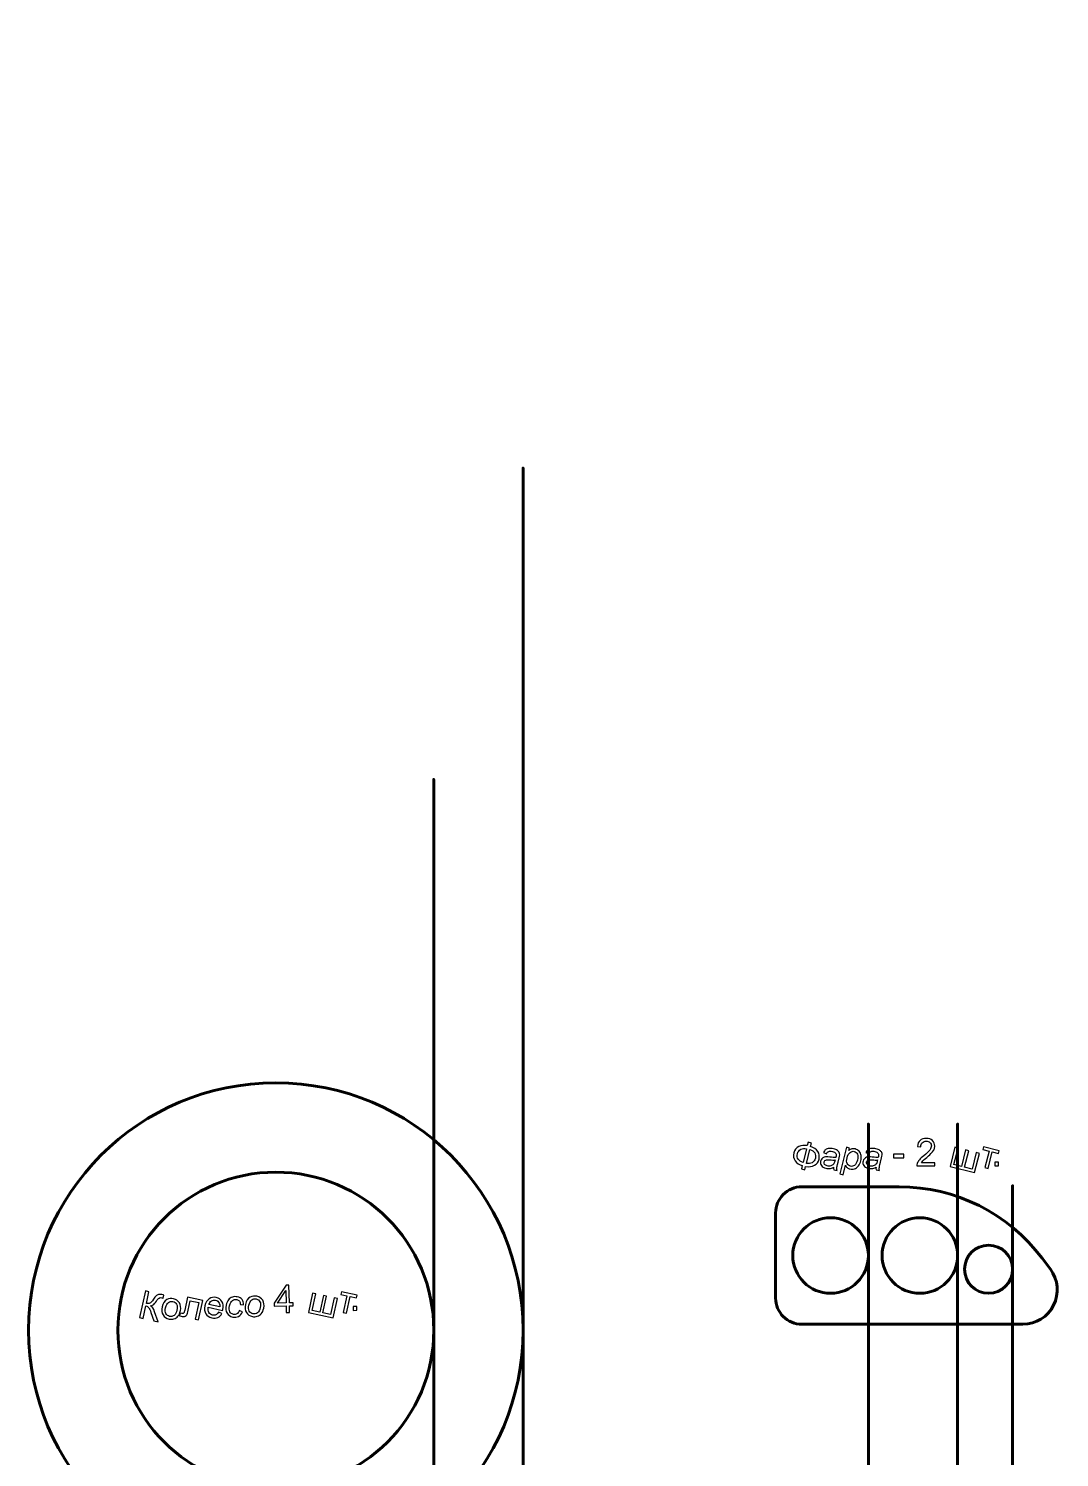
# Model space of a CAD drawing. Header units: centimetres. Extents: x 259 to 610, y 357 to 1252.
# Drawn here: x 493.1 to 568.2, y 944 to 1048 of the extents above; entities that cross this region are included whole.
import ezdxf

# ---------------------------------------------------------------- set-up
doc = ezdxf.new("R2010")
doc.units = ezdxf.units.CM
doc.header["$MEASUREMENT"] = 0
doc.layers.add('layer 1', color=7, linetype='Continuous')

msp = doc.modelspace()

# ---------------------------------------------------------------- linework, layer by layer
at = {"layer": 'layer 1', "color": 5, "lineweight": 60}
for points, knots in [([(529.12517, 953.28499), (529.12517, 963.2261), (521.06631, 971.28496), (511.12519, 971.28498), (511.12519, 971.28498), (501.18408, 971.28499), (493.12519, 963.22615), (493.12517, 953.28504), (493.12517, 953.28504), (493.12514, 943.34392), (501.18398, 935.28503), (511.1251, 935.28499), (511.1251, 935.28499), (521.06621, 935.28495), (529.12512, 943.34378), (529.12517, 953.28489), (529.12667, 1251.51819), (529.12517, 356.81839), (529.12517, 953.28499)], [0, 0, 0, 0, 0.2, 0.2, 0.2, 0.2, 0.4, 0.4, 0.4, 0.4, 0.6, 0.6, 0.6, 0.6, 1, 1, 1, 1.0001, 1.0001, 1.0001, 1.0001]), ([(522.62517, 953.28499), (522.62517, 959.63626), (517.47645, 964.78498), (511.12518, 964.78499), (511.12518, 964.78499), (504.77391, 964.785), (499.62518, 959.63629), (499.62517, 953.28502), (499.62517, 953.28502), (499.62515, 946.93375), (504.77385, 941.78501), (511.12512, 941.78499), (511.12512, 941.78499), (517.47639, 941.78496), (522.62513, 946.93366), (522.62517, 953.28493), (522.62637, 1143.82303), (522.62517, 572.20879), (522.62517, 953.28499)], [0, 0, 0, 0, 0.2, 0.2, 0.2, 0.2, 0.4, 0.4, 0.4, 0.4, 0.6, 0.6, 0.6, 0.6, 1, 1, 1, 1.00006, 1.00006, 1.00006, 1.00006]), ([(554.2571, 958.72064), (554.2571, 960.23942), (553.02589, 961.47063), (551.50711, 961.47064), (551.50711, 961.47064), (549.98833, 961.47064), (548.75711, 960.23943), (548.7571, 958.72064), (548.7571, 958.72064), (548.7571, 957.20186), (549.98831, 955.97064), (551.50709, 955.97064), (551.50709, 955.97064), (553.02587, 955.97063), (554.2571, 957.20184), (554.2571, 958.72062), (554.2571, 1004.28402), (554.2571, 867.59384), (554.2571, 958.72064)], [0, 0, 0, 0, 0.2, 0.2, 0.2, 0.2, 0.4, 0.4, 0.4, 0.4, 0.6, 0.6, 0.6, 0.6, 1, 1, 1, 1.00002, 1.00002, 1.00002, 1.00002]), ([(560.7571, 958.72064), (560.7571, 960.23942), (559.52589, 961.47063), (558.00711, 961.47064), (558.00711, 961.47064), (556.48833, 961.47064), (555.25711, 960.23943), (555.2571, 958.72064), (555.2571, 958.72064), (555.2571, 957.20186), (556.48831, 955.97064), (558.00709, 955.97064), (558.00709, 955.97064), (559.52587, 955.97063), (560.7571, 957.20184), (560.7571, 958.72062), (560.7571, 1004.28402), (560.7571, 867.59384), (560.7571, 958.72064)], [0, 0, 0, 0, 0.2, 0.2, 0.2, 0.2, 0.4, 0.4, 0.4, 0.4, 0.6, 0.6, 0.6, 0.6, 1, 1, 1, 1.00002, 1.00002, 1.00002, 1.00002]), ([(564.7571, 957.72064), (564.7571, 958.68713), (563.9736, 959.47063), (563.00711, 959.47064), (563.00711, 959.47064), (562.04061, 959.47064), (561.25711, 958.68714), (561.2571, 957.72064), (561.2571, 957.72064), (561.2571, 956.75414), (562.0406, 955.97064), (563.0071, 955.97064), (563.0071, 955.97064), (563.97359, 955.97063), (564.7571, 956.75413), (564.7571, 957.72063), (564.7571, 986.71563), (564.7571, 899.73124), (564.7571, 957.72064)], [0, 0, 0, 0, 0.2, 0.2, 0.2, 0.2, 0.4, 0.4, 0.4, 0.4, 0.6, 0.6, 0.6, 0.6, 1, 1, 1, 1.00001, 1.00001, 1.00001, 1.00001]), ([(549.4071, 963.72064), (548.90319, 963.72064), (548.41992, 963.52046), (548.0636, 963.16414), (548.0636, 963.16414), (547.70728, 962.80782), (547.5071, 962.32455), (547.5071, 961.82064)], [0, 0, 0, 0, 0.333333333, 0.333333333, 0.333333333, 0.333333333, 1, 1, 1, 1]), ([(565.5071, 953.72064), (566.45403, 953.72064), (567.31969, 954.25564), (567.74317, 955.1026), (567.74317, 955.1026), (568.16665, 955.94955), (568.07526, 956.96308), (567.50711, 957.72063)], [0, 0, 0, 0, 0.333333333, 0.333333333, 0.333333333, 0.333333333, 1, 1, 1, 1]), ([(547.5071, 955.62064), (547.5071, 955.11672), (547.70728, 954.63345), (548.0636, 954.27713), (548.0636, 954.27713), (548.41992, 953.92081), (548.90319, 953.72064), (549.4071, 953.72064)], [0, 0, 0, 0, 0.333333333, 0.333333333, 0.333333333, 0.333333333, 1, 1, 1, 1])]:
    msp.add_open_spline(points, degree=3, knots=knots, dxfattribs=at)
at = {"layer": 'layer 1'}
for points, knots in [([(549.81201, 966.71347), (549.81201, 966.71347), (549.87358, 966.96116), (549.87358, 966.96116), (549.87358, 966.96116), (549.87358, 966.96116), (550.1134, 966.90144), (550.1134, 966.90144), (550.1134, 966.90144), (550.1134, 966.90144), (550.05137, 966.65422), (550.05137, 966.65422), (550.05137, 966.65422), (550.29396, 966.57968), (550.46941, 966.45746), (550.57775, 966.28755), (550.57775, 966.28755), (550.68655, 966.11718), (550.71571, 965.93246), (550.66571, 965.73246), (550.66571, 965.73246), (550.6171, 965.53663), (550.50693, 965.38755), (550.3347, 965.28524), (550.3347, 965.28524), (550.16294, 965.18246), (549.94813, 965.15607), (549.69025, 965.20561), (549.69025, 965.20561), (549.69025, 965.20561), (549.62821, 964.95699), (549.62821, 964.95699), (549.62821, 964.95699), (549.62821, 964.95699), (549.38886, 965.01626), (549.38886, 965.01626), (549.38886, 965.01626), (549.38886, 965.01626), (549.4509, 965.26533), (549.4509, 965.26533), (549.4509, 965.26533), (549.22498, 965.3306), (549.05275, 965.44774), (548.93331, 965.61579), (548.93331, 965.61579), (548.81387, 965.78384), (548.781, 965.97505), (548.83423, 966.18894), (548.83423, 966.18894), (548.88794, 966.40376), (549.00646, 966.557), (549.18979, 966.6482), (549.18979, 966.6482), (549.37312, 966.7394), (549.58053, 966.76116), (549.81201, 966.71347)], [0, 0, 0, 0, 0.066666667, 0.066666667, 0.066666667, 0.066666667, 0.133333333, 0.133333333, 0.133333333, 0.133333333, 0.2, 0.2, 0.2, 0.2, 0.266666667, 0.266666667, 0.266666667, 0.266666667, 0.333333333, 0.333333333, 0.333333333, 0.333333333, 0.4, 0.4, 0.4, 0.4, 0.466666667, 0.466666667, 0.466666667, 0.466666667, 0.533333333, 0.533333333, 0.533333333, 0.533333333, 0.6, 0.6, 0.6, 0.6, 0.666666667, 0.666666667, 0.666666667, 0.666666667, 0.733333333, 0.733333333, 0.733333333, 0.733333333, 0.8, 0.8, 0.8, 0.8, 0.866666667, 0.866666667, 0.866666667, 0.866666667, 1, 1, 1, 1]), ([(559.09628, 965.47551), (559.09628, 965.47551), (559.09628, 965.24218), (559.09628, 965.24218), (559.09628, 965.24218), (559.09628, 965.24218), (557.77962, 965.24218), (557.77962, 965.24218), (557.77962, 965.24218), (557.77776, 965.30098), (557.78749, 965.35746), (557.80832, 965.41209), (557.80832, 965.41209), (557.84212, 965.50144), (557.89628, 965.58987), (557.97082, 965.67644), (557.97082, 965.67644), (558.04536, 965.76301), (558.15184, 965.86301), (558.29026, 965.97644), (558.29026, 965.97644), (558.50554, 966.15375), (558.65184, 966.29403), (558.72823, 966.39774), (558.72823, 966.39774), (558.80508, 966.50144), (558.84351, 966.59959), (558.84351, 966.69218), (558.84351, 966.69218), (558.84351, 966.78894), (558.80878, 966.87042), (558.73934, 966.93709), (558.73934, 966.93709), (558.66989, 967.00329), (558.57915, 967.03663), (558.46758, 967.03663), (558.46758, 967.03663), (558.34952, 967.03663), (558.25508, 967.00144), (558.18425, 966.93107), (558.18425, 966.93107), (558.11341, 966.86116), (558.07776, 966.76394), (558.07684, 966.6394), (558.07684, 966.6394), (558.07684, 966.6394), (557.82684, 966.6644), (557.82684, 966.6644), (557.82684, 966.6644), (557.84397, 966.85144), (557.90878, 966.99403), (558.02082, 967.09218), (558.02082, 967.09218), (558.13332, 967.19033), (558.28378, 967.2394), (558.47313, 967.2394), (558.47313, 967.2394), (558.66388, 967.2394), (558.81526, 967.18663), (558.92638, 967.08061), (558.92638, 967.08061), (559.03795, 966.97459), (559.09351, 966.84311), (559.09351, 966.68663), (559.09351, 966.68663), (559.09351, 966.607), (559.0773, 966.52876), (559.04443, 966.4519), (559.04443, 966.4519), (559.01202, 966.37459), (558.95786, 966.29357), (558.88239, 966.20838), (558.88239, 966.20838), (558.80647, 966.12366), (558.68101, 966.00653), (558.50601, 965.85838), (558.50601, 965.85838), (558.35925, 965.73524), (558.2648, 965.6519), (558.22313, 965.60792), (558.22313, 965.60792), (558.18147, 965.56394), (558.14721, 965.51996), (558.11989, 965.47551), (558.11989, 965.47551), (558.11989, 965.47551), (559.09628, 965.47551), (559.09628, 965.47551)], [0, 0, 0, 0, 0.043478261, 0.043478261, 0.043478261, 0.043478261, 0.086956522, 0.086956522, 0.086956522, 0.086956522, 0.130434783, 0.130434783, 0.130434783, 0.130434783, 0.173913043, 0.173913043, 0.173913043, 0.173913043, 0.217391304, 0.217391304, 0.217391304, 0.217391304, 0.260869565, 0.260869565, 0.260869565, 0.260869565, 0.304347826, 0.304347826, 0.304347826, 0.304347826, 0.347826087, 0.347826087, 0.347826087, 0.347826087, 0.391304348, 0.391304348, 0.391304348, 0.391304348, 0.434782609, 0.434782609, 0.434782609, 0.434782609, 0.47826087, 0.47826087, 0.47826087, 0.47826087, 0.52173913, 0.52173913, 0.52173913, 0.52173913, 0.565217391, 0.565217391, 0.565217391, 0.565217391, 0.608695652, 0.608695652, 0.608695652, 0.608695652, 0.652173913, 0.652173913, 0.652173913, 0.652173913, 0.695652174, 0.695652174, 0.695652174, 0.695652174, 0.739130435, 0.739130435, 0.739130435, 0.739130435, 0.782608696, 0.782608696, 0.782608696, 0.782608696, 0.826086957, 0.826086957, 0.826086957, 0.826086957, 0.869565217, 0.869565217, 0.869565217, 0.869565217, 0.913043478, 0.913043478, 0.913043478, 0.913043478, 1, 1, 1, 1]), ([(549.75738, 966.49403), (549.59673, 966.52644), (549.45646, 966.51162), (549.33655, 966.44913), (549.33655, 966.44913), (549.21664, 966.38709), (549.13748, 966.27829), (549.09905, 966.12274), (549.09905, 966.12274), (549.06062, 965.96949), (549.07914, 965.83662), (549.15414, 965.72505), (549.15414, 965.72505), (549.22914, 965.61301), (549.34627, 965.53338), (549.50599, 965.48616), (549.50599, 965.48616), (549.50599, 965.48616), (549.75738, 966.49403), (549.75738, 966.49403)], [0, 0, 0, 0, 0.166666667, 0.166666667, 0.166666667, 0.166666667, 0.333333333, 0.333333333, 0.333333333, 0.333333333, 0.5, 0.5, 0.5, 0.5, 0.666666667, 0.666666667, 0.666666667, 0.666666667, 1, 1, 1, 1]), ([(549.99719, 966.4357), (549.99719, 966.4357), (549.74534, 965.42505), (549.74534, 965.42505), (549.74534, 965.42505), (549.91201, 965.39218), (550.05368, 965.40745), (550.17035, 965.47135), (550.17035, 965.47135), (550.28701, 965.5357), (550.36433, 965.64449), (550.40275, 965.79774), (550.40275, 965.79774), (550.44025, 965.94866), (550.42359, 966.07968), (550.35275, 966.19125), (550.35275, 966.19125), (550.28146, 966.30236), (550.16294, 966.38384), (549.99719, 966.4357)], [0, 0, 0, 0, 0.166666667, 0.166666667, 0.166666667, 0.166666667, 0.333333333, 0.333333333, 0.333333333, 0.333333333, 0.5, 0.5, 0.5, 0.5, 0.666666667, 0.666666667, 0.666666667, 0.666666667, 1, 1, 1, 1]), ([(551.72822, 965.1431), (551.62174, 965.09032), (551.52452, 965.05885), (551.43563, 965.0482), (551.43563, 965.0482), (551.34674, 965.03755), (551.25599, 965.04403), (551.16294, 965.06718), (551.16294, 965.06718), (551.00924, 965.10561), (550.9009, 965.17228), (550.83702, 965.26811), (550.83702, 965.26811), (550.77312, 965.36348), (550.75599, 965.4695), (550.78516, 965.58616), (550.78516, 965.58616), (550.8023, 965.65468), (550.83331, 965.71347), (550.87868, 965.76209), (550.87868, 965.76209), (550.92358, 965.8107), (550.9759, 965.84634), (551.0347, 965.86764), (551.0347, 965.86764), (551.09349, 965.88941), (551.15692, 965.90097), (551.22451, 965.90283), (551.22451, 965.90283), (551.27405, 965.90375), (551.3472, 965.89773), (551.44396, 965.88616), (551.44396, 965.88616), (551.64071, 965.86116), (551.78841, 965.85329), (551.88655, 965.86209), (551.88655, 965.86209), (551.89535, 965.8945), (551.9009, 965.91486), (551.90322, 965.92366), (551.90322, 965.92366), (551.92729, 966.02042), (551.92174, 966.09403), (551.88701, 966.14449), (551.88701, 966.14449), (551.83979, 966.21301), (551.75645, 966.26209), (551.63748, 966.29171), (551.63748, 966.29171), (551.5259, 966.31949), (551.43887, 966.32089), (551.3759, 966.29496), (551.3759, 966.29496), (551.3134, 966.26903), (551.25692, 966.20977), (551.20646, 966.11718), (551.20646, 966.11718), (551.20646, 966.11718), (550.98284, 966.20607), (550.98284, 966.20607), (550.98284, 966.20607), (551.02868, 966.30005), (551.08331, 966.37181), (551.14674, 966.42042), (551.14674, 966.42042), (551.21016, 966.46949), (551.29164, 966.49913), (551.39118, 966.50931), (551.39118, 966.50931), (551.49026, 966.51949), (551.60044, 966.50931), (551.72035, 966.47921), (551.72035, 966.47921), (551.83979, 966.44959), (551.93331, 966.41163), (552.00044, 966.36487), (552.00044, 966.36487), (552.06803, 966.31811), (552.11433, 966.26903), (552.13886, 966.21811), (552.13886, 966.21811), (552.1634, 966.16672), (552.17451, 966.107), (552.1722, 966.03848), (552.1722, 966.03848), (552.16988, 965.99589), (552.15599, 965.92227), (552.12961, 965.81718), (552.12961, 965.81718), (552.12961, 965.81718), (552.0509, 965.50144), (552.0509, 965.50144), (552.0509, 965.50144), (551.99581, 965.28106), (551.96618, 965.1408), (551.96202, 965.07968), (551.96202, 965.07968), (551.95739, 965.01903), (551.96341, 964.95793), (551.98007, 964.89727), (551.98007, 964.89727), (551.98007, 964.89727), (551.73239, 964.95885), (551.73239, 964.95885), (551.73239, 964.95885), (551.72035, 965.01394), (551.71896, 965.07551), (551.72822, 965.1431)], [0, 0, 0, 0, 0.035714286, 0.035714286, 0.035714286, 0.035714286, 0.071428571, 0.071428571, 0.071428571, 0.071428571, 0.107142857, 0.107142857, 0.107142857, 0.107142857, 0.142857143, 0.142857143, 0.142857143, 0.142857143, 0.178571429, 0.178571429, 0.178571429, 0.178571429, 0.214285714, 0.214285714, 0.214285714, 0.214285714, 0.25, 0.25, 0.25, 0.25, 0.285714286, 0.285714286, 0.285714286, 0.285714286, 0.321428571, 0.321428571, 0.321428571, 0.321428571, 0.357142857, 0.357142857, 0.357142857, 0.357142857, 0.392857143, 0.392857143, 0.392857143, 0.392857143, 0.428571429, 0.428571429, 0.428571429, 0.428571429, 0.464285714, 0.464285714, 0.464285714, 0.464285714, 0.5, 0.5, 0.5, 0.5, 0.535714286, 0.535714286, 0.535714286, 0.535714286, 0.571428571, 0.571428571, 0.571428571, 0.571428571, 0.607142857, 0.607142857, 0.607142857, 0.607142857, 0.642857143, 0.642857143, 0.642857143, 0.642857143, 0.678571429, 0.678571429, 0.678571429, 0.678571429, 0.714285714, 0.714285714, 0.714285714, 0.714285714, 0.75, 0.75, 0.75, 0.75, 0.785714286, 0.785714286, 0.785714286, 0.785714286, 0.821428571, 0.821428571, 0.821428571, 0.821428571, 0.857142857, 0.857142857, 0.857142857, 0.857142857, 0.892857143, 0.892857143, 0.892857143, 0.892857143, 0.928571429, 0.928571429, 0.928571429, 0.928571429, 1, 1, 1, 1]), ([(552.1847, 964.66255), (552.1847, 964.66255), (552.66665, 966.59496), (552.66665, 966.59496), (552.66665, 966.59496), (552.66665, 966.59496), (552.88238, 966.54125), (552.88238, 966.54125), (552.88238, 966.54125), (552.88238, 966.54125), (552.83701, 966.35978), (552.83701, 966.35978), (552.83701, 966.35978), (552.90599, 966.4181), (552.97637, 966.45699), (553.04952, 966.47644), (553.04952, 966.47644), (553.12221, 966.49635), (553.20415, 966.49449), (553.29582, 966.47181), (553.29582, 966.47181), (553.41479, 966.44218), (553.51248, 966.38524), (553.58841, 966.30097), (553.58841, 966.30097), (553.66433, 966.21672), (553.71156, 966.11302), (553.73007, 965.98987), (553.73007, 965.98987), (553.74859, 965.86626), (553.74118, 965.73801), (553.70831, 965.60468), (553.70831, 965.60468), (553.67266, 965.46163), (553.6148, 965.33941), (553.53471, 965.23755), (553.53471, 965.23755), (553.45507, 965.13616), (553.35877, 965.06671), (553.24581, 965.03015), (553.24581, 965.03015), (553.13285, 964.99357), (553.0222, 964.98894), (552.91433, 965.01579), (552.91433, 965.01579), (552.83563, 965.03524), (552.76896, 965.06996), (552.71433, 965.11857), (552.71433, 965.11857), (552.66017, 965.16764), (552.61896, 965.22274), (552.59118, 965.28339), (552.59118, 965.28339), (552.59118, 965.28339), (552.42174, 964.60329), (552.42174, 964.60329), (552.42174, 964.60329), (552.42174, 964.60329), (552.1847, 964.66255), (552.1847, 964.66255)], [0, 0, 0, 0, 0.0625, 0.0625, 0.0625, 0.0625, 0.125, 0.125, 0.125, 0.125, 0.1875, 0.1875, 0.1875, 0.1875, 0.25, 0.25, 0.25, 0.25, 0.3125, 0.3125, 0.3125, 0.3125, 0.375, 0.375, 0.375, 0.375, 0.4375, 0.4375, 0.4375, 0.4375, 0.5, 0.5, 0.5, 0.5, 0.5625, 0.5625, 0.5625, 0.5625, 0.625, 0.625, 0.625, 0.625, 0.6875, 0.6875, 0.6875, 0.6875, 0.75, 0.75, 0.75, 0.75, 0.8125, 0.8125, 0.8125, 0.8125, 0.875, 0.875, 0.875, 0.875, 1, 1, 1, 1]), ([(552.70508, 965.83524), (552.66016, 965.65514), (552.66341, 965.51348), (552.7148, 965.40931), (552.7148, 965.40931), (552.76618, 965.30515), (552.8435, 965.24033), (552.94721, 965.2144), (552.94721, 965.2144), (553.05229, 965.18801), (553.15368, 965.21023), (553.2509, 965.2806), (553.2509, 965.2806), (553.34812, 965.35097), (553.41989, 965.47921), (553.46665, 965.66626), (553.46665, 965.66626), (553.51062, 965.84449), (553.50738, 965.98663), (553.45646, 966.09357), (553.45646, 966.09357), (553.40507, 966.20051), (553.32869, 966.26672), (553.22683, 966.29172), (553.22683, 966.29172), (553.12591, 966.31718), (553.02498, 966.29218), (552.92405, 966.21718), (552.92405, 966.21718), (552.82267, 966.14218), (552.74998, 966.01487), (552.70508, 965.83524)], [0, 0, 0, 0, 0.111111111, 0.111111111, 0.111111111, 0.111111111, 0.222222222, 0.222222222, 0.222222222, 0.222222222, 0.333333333, 0.333333333, 0.333333333, 0.333333333, 0.444444444, 0.444444444, 0.444444444, 0.444444444, 0.555555556, 0.555555556, 0.555555556, 0.555555556, 0.666666667, 0.666666667, 0.666666667, 0.666666667, 0.777777778, 0.777777778, 0.777777778, 0.777777778, 1, 1, 1, 1]), ([(554.81804, 965.1431), (554.71156, 965.09032), (554.61434, 965.05885), (554.52545, 965.0482), (554.52545, 965.0482), (554.43656, 965.03755), (554.34581, 965.04403), (554.25276, 965.06718), (554.25276, 965.06718), (554.09906, 965.10561), (553.99072, 965.17228), (553.92684, 965.26811), (553.92684, 965.26811), (553.86294, 965.36348), (553.84581, 965.4695), (553.87498, 965.58616), (553.87498, 965.58616), (553.89212, 965.65468), (553.92313, 965.71347), (553.9685, 965.76209), (553.9685, 965.76209), (554.0134, 965.8107), (554.06572, 965.84634), (554.12452, 965.86764), (554.12452, 965.86764), (554.18331, 965.88941), (554.24674, 965.90097), (554.31433, 965.90283), (554.31433, 965.90283), (554.36387, 965.90375), (554.43702, 965.89773), (554.53378, 965.88616), (554.53378, 965.88616), (554.73053, 965.86116), (554.87823, 965.85329), (554.97637, 965.86209), (554.97637, 965.86209), (554.98517, 965.8945), (554.99072, 965.91486), (554.99304, 965.92366), (554.99304, 965.92366), (555.01711, 966.02042), (555.01156, 966.09403), (554.97683, 966.14449), (554.97683, 966.14449), (554.92961, 966.21301), (554.84627, 966.26209), (554.7273, 966.29171), (554.7273, 966.29171), (554.61572, 966.31949), (554.52869, 966.32089), (554.46572, 966.29496), (554.46572, 966.29496), (554.40322, 966.26903), (554.34674, 966.20977), (554.29628, 966.11718), (554.29628, 966.11718), (554.29628, 966.11718), (554.07266, 966.20607), (554.07266, 966.20607), (554.07266, 966.20607), (554.1185, 966.30005), (554.17313, 966.37181), (554.23656, 966.42042), (554.23656, 966.42042), (554.29998, 966.46949), (554.38146, 966.49913), (554.481, 966.50931), (554.481, 966.50931), (554.58008, 966.51949), (554.69026, 966.50931), (554.81017, 966.47921), (554.81017, 966.47921), (554.92961, 966.44959), (555.02313, 966.41163), (555.09026, 966.36487), (555.09026, 966.36487), (555.15785, 966.31811), (555.20415, 966.26903), (555.22868, 966.21811), (555.22868, 966.21811), (555.25322, 966.16672), (555.26433, 966.107), (555.26202, 966.03848), (555.26202, 966.03848), (555.2597, 965.99589), (555.24581, 965.92227), (555.21943, 965.81718), (555.21943, 965.81718), (555.21943, 965.81718), (555.14072, 965.50144), (555.14072, 965.50144), (555.14072, 965.50144), (555.08563, 965.28106), (555.056, 965.1408), (555.05184, 965.07968), (555.05184, 965.07968), (555.04721, 965.01903), (555.05323, 964.95793), (555.06989, 964.89727), (555.06989, 964.89727), (555.06989, 964.89727), (554.82221, 964.95885), (554.82221, 964.95885), (554.82221, 964.95885), (554.81017, 965.01394), (554.80878, 965.07551), (554.81804, 965.1431)], [0, 0, 0, 0, 0.035714286, 0.035714286, 0.035714286, 0.035714286, 0.071428571, 0.071428571, 0.071428571, 0.071428571, 0.107142857, 0.107142857, 0.107142857, 0.107142857, 0.142857143, 0.142857143, 0.142857143, 0.142857143, 0.178571429, 0.178571429, 0.178571429, 0.178571429, 0.214285714, 0.214285714, 0.214285714, 0.214285714, 0.25, 0.25, 0.25, 0.25, 0.285714286, 0.285714286, 0.285714286, 0.285714286, 0.321428571, 0.321428571, 0.321428571, 0.321428571, 0.357142857, 0.357142857, 0.357142857, 0.357142857, 0.392857143, 0.392857143, 0.392857143, 0.392857143, 0.428571429, 0.428571429, 0.428571429, 0.428571429, 0.464285714, 0.464285714, 0.464285714, 0.464285714, 0.5, 0.5, 0.5, 0.5, 0.535714286, 0.535714286, 0.535714286, 0.535714286, 0.571428571, 0.571428571, 0.571428571, 0.571428571, 0.607142857, 0.607142857, 0.607142857, 0.607142857, 0.642857143, 0.642857143, 0.642857143, 0.642857143, 0.678571429, 0.678571429, 0.678571429, 0.678571429, 0.714285714, 0.714285714, 0.714285714, 0.714285714, 0.75, 0.75, 0.75, 0.75, 0.785714286, 0.785714286, 0.785714286, 0.785714286, 0.821428571, 0.821428571, 0.821428571, 0.821428571, 0.857142857, 0.857142857, 0.857142857, 0.857142857, 0.892857143, 0.892857143, 0.892857143, 0.892857143, 0.928571429, 0.928571429, 0.928571429, 0.928571429, 1, 1, 1, 1]), ([(556.08841, 965.8394), (556.08841, 965.8394), (556.08841, 966.08385), (556.08841, 966.08385), (556.08841, 966.08385), (556.08841, 966.08385), (556.84397, 966.08385), (556.84397, 966.08385), (556.84397, 966.08385), (556.84397, 966.08385), (556.84397, 965.8394), (556.84397, 965.8394), (556.84397, 965.8394), (556.84397, 965.8394), (556.08841, 965.8394), (556.08841, 965.8394)], [0, 0, 0, 0, 0.2, 0.2, 0.2, 0.2, 0.4, 0.4, 0.4, 0.4, 0.6, 0.6, 0.6, 0.6, 1, 1, 1, 1]), ([(560.54953, 966.59311), (560.54953, 966.59311), (560.78656, 966.53431), (560.78656, 966.53431), (560.78656, 966.53431), (560.78656, 966.53431), (560.48702, 965.33292), (560.48702, 965.33292), (560.48702, 965.33292), (560.48702, 965.33292), (561.02638, 965.1982), (561.02638, 965.1982), (561.02638, 965.1982), (561.02638, 965.1982), (561.32592, 966.39959), (561.32592, 966.39959), (561.32592, 966.39959), (561.32592, 966.39959), (561.56249, 966.34079), (561.56249, 966.34079), (561.56249, 966.34079), (561.56249, 966.34079), (561.26295, 965.13941), (561.26295, 965.13941), (561.26295, 965.13941), (561.26295, 965.13941), (561.80369, 965.00468), (561.80369, 965.00468), (561.80369, 965.00468), (561.80369, 965.00468), (562.10323, 966.20561), (562.10323, 966.20561), (562.10323, 966.20561), (562.10323, 966.20561), (562.33888, 966.14727), (562.33888, 966.14727), (562.33888, 966.14727), (562.33888, 966.14727), (561.99073, 964.74959), (561.99073, 964.74959), (561.99073, 964.74959), (561.99073, 964.74959), (560.20137, 965.19588), (560.20137, 965.19588), (560.20137, 965.19588), (560.20137, 965.19588), (560.54953, 966.59311), (560.54953, 966.59311)], [0, 0, 0, 0, 0.076923077, 0.076923077, 0.076923077, 0.076923077, 0.153846154, 0.153846154, 0.153846154, 0.153846154, 0.230769231, 0.230769231, 0.230769231, 0.230769231, 0.307692308, 0.307692308, 0.307692308, 0.307692308, 0.384615385, 0.384615385, 0.384615385, 0.384615385, 0.461538462, 0.461538462, 0.461538462, 0.461538462, 0.538461538, 0.538461538, 0.538461538, 0.538461538, 0.615384615, 0.615384615, 0.615384615, 0.615384615, 0.692307692, 0.692307692, 0.692307692, 0.692307692, 0.769230769, 0.769230769, 0.769230769, 0.769230769, 0.846153846, 0.846153846, 0.846153846, 0.846153846, 1, 1, 1, 1]), ([(562.64212, 966.6269), (562.64212, 966.6269), (563.77776, 966.34403), (563.77776, 966.34403), (563.77776, 966.34403), (563.77776, 966.34403), (563.7287, 966.14773), (563.7287, 966.14773), (563.7287, 966.14773), (563.7287, 966.14773), (563.27869, 966.25977), (563.27869, 966.25977), (563.27869, 966.25977), (563.27869, 966.25977), (562.97962, 965.05884), (562.97962, 965.05884), (562.97962, 965.05884), (562.97962, 965.05884), (562.74397, 965.11764), (562.74397, 965.11764), (562.74397, 965.11764), (562.74397, 965.11764), (563.04351, 966.31857), (563.04351, 966.31857), (563.04351, 966.31857), (563.04351, 966.31857), (562.59351, 966.43107), (562.59351, 966.43107), (562.59351, 966.43107), (562.59351, 966.43107), (562.64212, 966.6269), (562.64212, 966.6269)], [0, 0, 0, 0, 0.111111111, 0.111111111, 0.111111111, 0.111111111, 0.222222222, 0.222222222, 0.222222222, 0.222222222, 0.333333333, 0.333333333, 0.333333333, 0.333333333, 0.444444444, 0.444444444, 0.444444444, 0.444444444, 0.555555556, 0.555555556, 0.555555556, 0.555555556, 0.666666667, 0.666666667, 0.666666667, 0.666666667, 0.777777778, 0.777777778, 0.777777778, 0.777777778, 1, 1, 1, 1]), ([(551.84025, 965.6769), (551.74534, 965.66301), (551.60923, 965.66533), (551.431, 965.68385), (551.431, 965.68385), (551.33054, 965.69404), (551.25738, 965.69542), (551.21294, 965.68802), (551.21294, 965.68802), (551.16803, 965.68061), (551.13053, 965.66256), (551.09998, 965.63431), (551.09998, 965.63431), (551.06989, 965.60607), (551.04951, 965.57135), (551.03933, 965.52968), (551.03933, 965.52968), (551.02359, 965.46672), (551.03423, 965.40838), (551.07174, 965.35422), (551.07174, 965.35422), (551.10878, 965.30005), (551.17359, 965.26162), (551.26571, 965.23848), (551.26571, 965.23848), (551.35692, 965.21579), (551.44303, 965.21579), (551.52405, 965.23801), (551.52405, 965.23801), (551.60507, 965.26023), (551.67081, 965.30144), (551.72127, 965.36255), (551.72127, 965.36255), (551.76016, 965.40978), (551.79257, 965.4857), (551.81849, 965.58986), (551.81849, 965.58986), (551.81849, 965.58986), (551.84025, 965.6769), (551.84025, 965.6769)], [0, 0, 0, 0, 0.090909091, 0.090909091, 0.090909091, 0.090909091, 0.181818182, 0.181818182, 0.181818182, 0.181818182, 0.272727273, 0.272727273, 0.272727273, 0.272727273, 0.363636364, 0.363636364, 0.363636364, 0.363636364, 0.454545455, 0.454545455, 0.454545455, 0.454545455, 0.545454545, 0.545454545, 0.545454545, 0.545454545, 0.636363636, 0.636363636, 0.636363636, 0.636363636, 0.727272727, 0.727272727, 0.727272727, 0.727272727, 0.818181818, 0.818181818, 0.818181818, 0.818181818, 1, 1, 1, 1]), ([(554.93007, 965.6769), (554.83516, 965.66301), (554.69905, 965.66533), (554.52082, 965.68385), (554.52082, 965.68385), (554.42036, 965.69404), (554.3472, 965.69542), (554.30276, 965.68802), (554.30276, 965.68802), (554.25785, 965.68061), (554.22035, 965.66256), (554.1898, 965.63431), (554.1898, 965.63431), (554.15971, 965.60607), (554.13933, 965.57135), (554.12915, 965.52968), (554.12915, 965.52968), (554.11341, 965.46672), (554.12405, 965.40838), (554.16156, 965.35422), (554.16156, 965.35422), (554.1986, 965.30005), (554.26341, 965.26162), (554.35553, 965.23848), (554.35553, 965.23848), (554.44674, 965.21579), (554.53285, 965.21579), (554.61387, 965.23801), (554.61387, 965.23801), (554.69489, 965.26023), (554.76063, 965.30144), (554.81109, 965.36255), (554.81109, 965.36255), (554.84998, 965.40978), (554.88239, 965.4857), (554.90831, 965.58986), (554.90831, 965.58986), (554.90831, 965.58986), (554.93007, 965.6769), (554.93007, 965.6769)], [0, 0, 0, 0, 0.090909091, 0.090909091, 0.090909091, 0.090909091, 0.181818182, 0.181818182, 0.181818182, 0.181818182, 0.272727273, 0.272727273, 0.272727273, 0.272727273, 0.363636364, 0.363636364, 0.363636364, 0.363636364, 0.454545455, 0.454545455, 0.454545455, 0.454545455, 0.545454545, 0.545454545, 0.545454545, 0.545454545, 0.636363636, 0.636363636, 0.636363636, 0.636363636, 0.727272727, 0.727272727, 0.727272727, 0.727272727, 0.818181818, 0.818181818, 0.818181818, 0.818181818, 1, 1, 1, 1]), ([(563.4611, 965.24218), (563.4611, 965.24218), (563.4611, 965.51996), (563.4611, 965.51996), (563.4611, 965.51996), (563.4611, 965.51996), (563.73888, 965.51996), (563.73888, 965.51996), (563.73888, 965.51996), (563.73888, 965.51996), (563.73888, 965.24218), (563.73888, 965.24218), (563.73888, 965.24218), (563.73888, 965.24218), (563.4611, 965.24218), (563.4611, 965.24218)], [0, 0, 0, 0, 0.2, 0.2, 0.2, 0.2, 0.4, 0.4, 0.4, 0.4, 0.6, 0.6, 0.6, 0.6, 1, 1, 1, 1]), ([(511.8879, 954.57626), (511.8879, 954.57626), (511.87559, 955.05225), (511.87559, 955.05225), (511.87559, 955.05225), (511.87559, 955.05225), (511.01393, 955.03051), (511.01393, 955.03051), (511.01393, 955.03051), (511.01393, 955.03051), (511.00794, 955.25368), (511.00794, 955.25368), (511.00794, 955.25368), (511.00794, 955.25368), (511.88213, 956.56427), (511.88213, 956.56427), (511.88213, 956.56427), (511.88213, 956.56427), (512.08124, 956.56943), (512.08124, 956.56943), (512.08124, 956.56943), (512.08124, 956.56943), (512.1141, 955.28177), (512.1141, 955.28177), (512.1141, 955.28177), (512.1141, 955.28177), (512.38218, 955.28895), (512.38218, 955.28895), (512.38218, 955.28895), (512.38218, 955.28895), (512.38769, 955.06531), (512.38769, 955.06531), (512.38769, 955.06531), (512.38769, 955.06531), (512.11961, 955.05813), (512.11961, 955.05813), (512.11961, 955.05813), (512.11961, 955.05813), (512.13145, 954.58261), (512.13145, 954.58261), (512.13145, 954.58261), (512.13145, 954.58261), (511.8879, 954.57626), (511.8879, 954.57626)], [0, 0, 0, 0, 0.083333333, 0.083333333, 0.083333333, 0.083333333, 0.166666667, 0.166666667, 0.166666667, 0.166666667, 0.25, 0.25, 0.25, 0.25, 0.333333333, 0.333333333, 0.333333333, 0.333333333, 0.416666667, 0.416666667, 0.416666667, 0.416666667, 0.5, 0.5, 0.5, 0.5, 0.583333333, 0.583333333, 0.583333333, 0.583333333, 0.666666667, 0.666666667, 0.666666667, 0.666666667, 0.75, 0.75, 0.75, 0.75, 0.833333333, 0.833333333, 0.833333333, 0.833333333, 1, 1, 1, 1]), ([(501.63259, 956.14183), (501.63259, 956.14183), (501.88929, 956.0847), (501.88929, 956.0847), (501.88929, 956.0847), (501.88929, 956.0847), (501.70182, 955.23504), (501.70182, 955.23504), (501.70182, 955.23504), (501.8193, 955.20907), (501.90683, 955.21332), (501.96438, 955.24826), (501.96438, 955.24826), (502.02239, 955.2832), (502.10707, 955.37912), (502.21932, 955.53605), (502.21932, 955.53605), (502.30131, 955.65097), (502.36554, 955.73125), (502.41204, 955.77595), (502.41204, 955.77595), (502.45852, 955.82067), (502.51793, 955.85374), (502.59025, 955.87519), (502.59025, 955.87519), (502.66256, 955.8971), (502.73756, 955.89908), (502.81527, 955.88209), (502.81527, 955.88209), (502.91426, 955.8599), (502.96605, 955.84764), (502.97066, 955.84485), (502.97066, 955.84485), (502.97066, 955.84485), (502.92156, 955.62237), (502.92156, 955.62237), (502.92156, 955.62237), (502.91277, 955.62425), (502.89566, 955.62849), (502.87022, 955.63509), (502.87022, 955.63509), (502.84248, 955.64215), (502.82537, 955.64639), (502.8189, 955.6478), (502.8189, 955.6478), (502.73703, 955.66575), (502.67172, 955.65956), (502.62344, 955.62875), (502.62344, 955.62875), (502.57377, 955.59794), (502.50863, 955.52322), (502.42802, 955.40505), (502.42802, 955.40505), (502.32645, 955.25549), (502.24874, 955.16416), (502.19397, 955.13105), (502.19397, 955.13105), (502.13966, 955.09843), (502.07845, 955.07599), (502.00988, 955.06427), (502.00988, 955.06427), (502.12767, 955.00217), (502.22566, 954.85916), (502.30386, 954.63568), (502.30386, 954.63568), (502.30386, 954.63568), (502.56135, 953.90122), (502.56135, 953.90122), (502.56135, 953.90122), (502.56135, 953.90122), (502.2422, 953.97158), (502.2422, 953.97158), (502.2422, 953.97158), (502.2422, 953.97158), (502.03413, 954.57016), (502.03413, 954.57016), (502.03413, 954.57016), (501.97698, 954.7357), (501.9247, 954.85167), (501.87639, 954.91947), (501.87639, 954.91947), (501.82853, 954.98681), (501.75696, 955.0311), (501.66167, 955.05235), (501.66167, 955.05235), (501.66167, 955.05235), (501.46099, 954.14394), (501.46099, 954.14394), (501.46099, 954.14394), (501.46099, 954.14394), (501.20429, 954.2006), (501.20429, 954.2006), (501.20429, 954.2006), (501.20429, 954.2006), (501.63259, 956.14183), (501.63259, 956.14183)], [0, 0, 0, 0, 0.04, 0.04, 0.04, 0.04, 0.08, 0.08, 0.08, 0.08, 0.12, 0.12, 0.12, 0.12, 0.16, 0.16, 0.16, 0.16, 0.2, 0.2, 0.2, 0.2, 0.24, 0.24, 0.24, 0.24, 0.28, 0.28, 0.28, 0.28, 0.32, 0.32, 0.32, 0.32, 0.36, 0.36, 0.36, 0.36, 0.4, 0.4, 0.4, 0.4, 0.44, 0.44, 0.44, 0.44, 0.48, 0.48, 0.48, 0.48, 0.52, 0.52, 0.52, 0.52, 0.56, 0.56, 0.56, 0.56, 0.6, 0.6, 0.6, 0.6, 0.64, 0.64, 0.64, 0.64, 0.68, 0.68, 0.68, 0.68, 0.72, 0.72, 0.72, 0.72, 0.76, 0.76, 0.76, 0.76, 0.8, 0.8, 0.8, 0.8, 0.84, 0.84, 0.84, 0.84, 0.88, 0.88, 0.88, 0.88, 0.92, 0.92, 0.92, 0.92, 1, 1, 1, 1]), ([(502.85345, 954.98051), (502.91106, 955.24091), (503.02618, 955.41773), (503.19834, 955.51097), (503.19834, 955.51097), (503.3422, 955.58859), (503.50107, 955.60782), (503.67499, 955.56956), (503.67499, 955.56956), (503.86832, 955.52706), (504.01234, 955.42875), (504.10706, 955.27509), (504.10706, 955.27509), (504.20176, 955.12145), (504.22456, 954.93291), (504.17544, 954.70952), (504.17544, 954.70952), (504.13532, 954.52867), (504.07685, 954.39234), (503.9996, 954.30055), (503.9996, 954.30055), (503.92235, 954.20875), (503.82578, 954.14574), (503.70943, 954.11106), (503.70943, 954.11106), (503.59307, 954.07684), (503.4736, 954.0732), (503.35057, 954.10012), (503.35057, 954.10012), (503.154, 954.14356), (503.0086, 954.24187), (502.91528, 954.39459), (502.91528, 954.39459), (502.82196, 954.54777), (502.80103, 954.74277), (502.85345, 954.98051)], [0, 0, 0, 0, 0.1, 0.1, 0.1, 0.1, 0.2, 0.2, 0.2, 0.2, 0.3, 0.3, 0.3, 0.3, 0.4, 0.4, 0.4, 0.4, 0.5, 0.5, 0.5, 0.5, 0.6, 0.6, 0.6, 0.6, 0.7, 0.7, 0.7, 0.7, 0.8, 0.8, 0.8, 0.8, 1, 1, 1, 1]), ([(503.09859, 954.92621), (503.05893, 954.74628), (503.06849, 954.60273), (503.12682, 954.49599), (503.12682, 954.49599), (503.18562, 954.38879), (503.27469, 954.3222), (503.39402, 954.29622), (503.39402, 954.29622), (503.51242, 954.26979), (503.6204, 954.29339), (503.71886, 954.36611), (503.71886, 954.36611), (503.81732, 954.43838), (503.88686, 954.56725), (503.92748, 954.75179), (503.92748, 954.75179), (503.96619, 954.9257), (503.95569, 955.06602), (503.89642, 955.17276), (503.89642, 955.17276), (503.83716, 955.27997), (503.74902, 955.34655), (503.63154, 955.37252), (503.63154, 955.37252), (503.51221, 955.3985), (503.40378, 955.37582), (503.30533, 955.30403), (503.30533, 955.30403), (503.20732, 955.23223), (503.13826, 955.1066), (503.09859, 954.92621)], [0, 0, 0, 0, 0.111111111, 0.111111111, 0.111111111, 0.111111111, 0.222222222, 0.222222222, 0.222222222, 0.222222222, 0.333333333, 0.333333333, 0.333333333, 0.333333333, 0.444444444, 0.444444444, 0.444444444, 0.444444444, 0.555555556, 0.555555556, 0.555555556, 0.555555556, 0.666666667, 0.666666667, 0.666666667, 0.666666667, 0.777777778, 0.777777778, 0.777777778, 0.777777778, 1, 1, 1, 1]), ([(504.69728, 955.68359), (504.69728, 955.68359), (505.8041, 955.43899), (505.8041, 955.43899), (505.8041, 955.43899), (505.8041, 955.43899), (505.4934, 954.03337), (505.4934, 954.03337), (505.4934, 954.03337), (505.4934, 954.03337), (505.25658, 954.08533), (505.25658, 954.08533), (505.25658, 954.08533), (505.25658, 954.08533), (505.52338, 955.29437), (505.52338, 955.29437), (505.52338, 955.29437), (505.52338, 955.29437), (504.89203, 955.43367), (504.89203, 955.43367), (504.89203, 955.43367), (504.89203, 955.43367), (504.73715, 954.73341), (504.73715, 954.73341), (504.73715, 954.73341), (504.70125, 954.57014), (504.6721, 954.46332), (504.65013, 954.41388), (504.65013, 954.41388), (504.62814, 954.36398), (504.58862, 954.32478), (504.53248, 954.29679), (504.53248, 954.29679), (504.47634, 954.26833), (504.40317, 954.26401), (504.31299, 954.28384), (504.31299, 954.28384), (504.25747, 954.29612), (504.1946, 954.31399), (504.12339, 954.33699), (504.12339, 954.33699), (504.12339, 954.33699), (504.1673, 954.53541), (504.1673, 954.53541), (504.1673, 954.53541), (504.1673, 954.53541), (504.27183, 954.51226), (504.27183, 954.51226), (504.27183, 954.51226), (504.32133, 954.50141), (504.3579, 954.49894), (504.38106, 954.5044), (504.38106, 954.5044), (504.4047, 954.50984), (504.42235, 954.52273), (504.43447, 954.54351), (504.43447, 954.54351), (504.44614, 954.56384), (504.46543, 954.63504), (504.49234, 954.75669), (504.49234, 954.75669), (504.49234, 954.75669), (504.69728, 955.68359), (504.69728, 955.68359)], [0, 0, 0, 0, 0.058823529, 0.058823529, 0.058823529, 0.058823529, 0.117647059, 0.117647059, 0.117647059, 0.117647059, 0.176470588, 0.176470588, 0.176470588, 0.176470588, 0.235294118, 0.235294118, 0.235294118, 0.235294118, 0.294117647, 0.294117647, 0.294117647, 0.294117647, 0.352941176, 0.352941176, 0.352941176, 0.352941176, 0.411764706, 0.411764706, 0.411764706, 0.411764706, 0.470588235, 0.470588235, 0.470588235, 0.470588235, 0.529411765, 0.529411765, 0.529411765, 0.529411765, 0.588235294, 0.588235294, 0.588235294, 0.588235294, 0.647058824, 0.647058824, 0.647058824, 0.647058824, 0.705882353, 0.705882353, 0.705882353, 0.705882353, 0.764705882, 0.764705882, 0.764705882, 0.764705882, 0.823529412, 0.823529412, 0.823529412, 0.823529412, 0.882352941, 0.882352941, 0.882352941, 0.882352941, 1, 1, 1, 1]), ([(506.9527, 954.5929), (506.9527, 954.5929), (507.19216, 954.50806), (507.19216, 954.50806), (507.19216, 954.50806), (507.12167, 954.37318), (507.02494, 954.2773), (506.90248, 954.22089), (506.90248, 954.22089), (506.78002, 954.16494), (506.63691, 954.15445), (506.47364, 954.19079), (506.47364, 954.19079), (506.26828, 954.23614), (506.11917, 954.33538), (506.02632, 954.48857), (506.02632, 954.48857), (505.93393, 954.64175), (505.91299, 954.83304), (505.96352, 955.06153), (505.96352, 955.06153), (506.01546, 955.29788), (506.11712, 955.46828), (506.26757, 955.5718), (506.26757, 955.5718), (506.41849, 955.67578), (506.59085, 955.70606), (506.7851, 955.66308), (506.7851, 955.66308), (506.97289, 955.62152), (507.11228, 955.5237), (507.20328, 955.36961), (507.20328, 955.36961), (507.29428, 955.21504), (507.31382, 955.02191), (507.26282, 954.78971), (507.26282, 954.78971), (507.25951, 954.77583), (507.25433, 954.75456), (507.24726, 954.72681), (507.24726, 954.72681), (507.24726, 954.72681), (506.19872, 954.9582), (506.19872, 954.9582), (506.19872, 954.9582), (506.17351, 954.80182), (506.19101, 954.67398), (506.25169, 954.57417), (506.25169, 954.57417), (506.31191, 954.47483), (506.401, 954.41242), (506.51847, 954.38645), (506.51847, 954.38645), (506.60589, 954.36708), (506.68555, 954.37368), (506.75745, 954.40577), (506.75745, 954.40577), (506.82934, 954.43788), (506.89444, 954.50056), (506.9527, 954.5929)], [0, 0, 0, 0, 0.0625, 0.0625, 0.0625, 0.0625, 0.125, 0.125, 0.125, 0.125, 0.1875, 0.1875, 0.1875, 0.1875, 0.25, 0.25, 0.25, 0.25, 0.3125, 0.3125, 0.3125, 0.3125, 0.375, 0.375, 0.375, 0.375, 0.4375, 0.4375, 0.4375, 0.4375, 0.5, 0.5, 0.5, 0.5, 0.5625, 0.5625, 0.5625, 0.5625, 0.625, 0.625, 0.625, 0.625, 0.6875, 0.6875, 0.6875, 0.6875, 0.75, 0.75, 0.75, 0.75, 0.8125, 0.8125, 0.8125, 0.8125, 0.875, 0.875, 0.875, 0.875, 1, 1, 1, 1]), ([(506.25511, 955.15101), (506.25511, 955.15101), (507.04048, 954.97772), (507.04048, 954.97772), (507.04048, 954.97772), (507.05582, 955.09848), (507.04557, 955.19389), (507.0093, 955.26396), (507.0093, 955.26396), (506.95329, 955.37207), (506.86516, 955.44005), (506.74445, 955.4665), (506.74445, 955.4665), (506.63482, 955.49058), (506.53474, 955.47434), (506.44423, 955.41779), (506.44423, 955.41779), (506.35325, 955.36078), (506.29035, 955.27215), (506.25511, 955.15101)], [0, 0, 0, 0, 0.166666667, 0.166666667, 0.166666667, 0.166666667, 0.333333333, 0.333333333, 0.333333333, 0.333333333, 0.5, 0.5, 0.5, 0.5, 0.666666667, 0.666666667, 0.666666667, 0.666666667, 1, 1, 1, 1]), ([(508.46572, 954.7125), (508.46572, 954.7125), (508.69314, 954.63049), (508.69314, 954.63049), (508.69314, 954.63049), (508.63182, 954.47427), (508.53874, 954.36265), (508.41299, 954.29421), (508.41299, 954.29421), (508.28723, 954.22623), (508.1478, 954.20924), (507.99424, 954.24324), (507.99424, 954.24324), (507.80184, 954.28573), (507.66105, 954.38264), (507.57189, 954.53442), (507.57189, 954.53442), (507.48273, 954.68572), (507.46365, 954.87887), (507.51559, 955.11383), (507.51559, 955.11383), (507.54912, 955.26554), (507.60383, 955.39309), (507.67928, 955.49554), (507.67928, 955.49554), (507.75472, 955.59845), (507.84993, 955.66702), (507.96536, 955.70125), (507.96536, 955.70125), (508.08079, 955.73547), (508.19886, 955.73913), (508.32004, 955.71222), (508.32004, 955.71222), (508.47267, 955.67868), (508.58906, 955.61244), (508.66873, 955.51394), (508.66873, 955.51394), (508.74886, 955.41499), (508.78675, 955.29167), (508.78287, 955.14354), (508.78287, 955.14354), (508.78287, 955.14354), (508.54357, 955.15894), (508.54357, 955.15894), (508.54357, 955.15894), (508.54216, 955.25847), (508.51889, 955.33819), (508.47332, 955.39812), (508.47332, 955.39812), (508.42774, 955.45804), (508.3654, 955.49673), (508.28585, 955.51421), (508.28585, 955.51421), (508.1656, 955.54113), (508.05856, 955.51936), (507.96474, 955.44986), (507.96474, 955.44986), (507.87092, 955.38036), (507.80323, 955.2524), (507.76216, 955.06647), (507.76216, 955.06647), (507.72013, 954.87729), (507.72645, 954.73237), (507.77971, 954.63075), (507.77971, 954.63075), (507.83297, 954.52912), (507.91835, 954.46533), (508.03491, 954.43982), (508.03491, 954.43982), (508.12834, 954.41905), (508.21265, 954.43072), (508.28783, 954.47391), (508.28783, 954.47391), (508.36349, 954.51757), (508.42262, 954.59695), (508.46572, 954.7125)], [0, 0, 0, 0, 0.05, 0.05, 0.05, 0.05, 0.1, 0.1, 0.1, 0.1, 0.15, 0.15, 0.15, 0.15, 0.2, 0.2, 0.2, 0.2, 0.25, 0.25, 0.25, 0.25, 0.3, 0.3, 0.3, 0.3, 0.35, 0.35, 0.35, 0.35, 0.4, 0.4, 0.4, 0.4, 0.45, 0.45, 0.45, 0.45, 0.5, 0.5, 0.5, 0.5, 0.55, 0.55, 0.55, 0.55, 0.6, 0.6, 0.6, 0.6, 0.65, 0.65, 0.65, 0.65, 0.7, 0.7, 0.7, 0.7, 0.75, 0.75, 0.75, 0.75, 0.8, 0.8, 0.8, 0.8, 0.85, 0.85, 0.85, 0.85, 0.9, 0.9, 0.9, 0.9, 1, 1, 1, 1]), ([(508.92006, 955.16611), (508.97767, 955.42652), (509.09279, 955.60334), (509.26495, 955.69658), (509.26495, 955.69658), (509.40881, 955.77419), (509.56768, 955.79342), (509.7416, 955.75516), (509.7416, 955.75516), (509.93493, 955.71266), (510.07896, 955.61435), (510.17367, 955.46069), (510.17367, 955.46069), (510.26837, 955.30705), (510.29117, 955.11852), (510.24206, 954.89512), (510.24206, 954.89512), (510.20193, 954.71427), (510.14346, 954.57795), (510.06621, 954.48615), (510.06621, 954.48615), (509.98896, 954.39436), (509.89239, 954.33135), (509.77604, 954.29666), (509.77604, 954.29666), (509.65968, 954.26245), (509.54022, 954.2588), (509.41719, 954.28572), (509.41719, 954.28572), (509.22061, 954.32916), (509.07521, 954.42747), (508.98189, 954.5802), (508.98189, 954.5802), (508.88857, 954.73338), (508.86765, 954.92838), (508.92006, 955.16611)], [0, 0, 0, 0, 0.1, 0.1, 0.1, 0.1, 0.2, 0.2, 0.2, 0.2, 0.3, 0.3, 0.3, 0.3, 0.4, 0.4, 0.4, 0.4, 0.5, 0.5, 0.5, 0.5, 0.6, 0.6, 0.6, 0.6, 0.7, 0.7, 0.7, 0.7, 0.8, 0.8, 0.8, 0.8, 1, 1, 1, 1]), ([(509.16521, 955.11181), (509.12554, 954.93189), (509.1351, 954.78833), (509.19343, 954.68159), (509.19343, 954.68159), (509.25223, 954.57439), (509.3413, 954.50781), (509.46063, 954.48182), (509.46063, 954.48182), (509.57903, 954.45539), (509.68701, 954.47899), (509.78547, 954.55172), (509.78547, 954.55172), (509.88393, 954.62398), (509.95347, 954.75285), (509.99409, 954.9374), (509.99409, 954.9374), (510.0328, 955.1113), (510.0223, 955.25163), (509.96303, 955.35837), (509.96303, 955.35837), (509.90377, 955.46557), (509.81564, 955.53215), (509.69815, 955.55813), (509.69815, 955.55813), (509.57883, 955.5841), (509.47039, 955.56143), (509.37194, 955.48963), (509.37194, 955.48963), (509.27393, 955.41783), (509.20487, 955.2922), (509.16521, 955.11181)], [0, 0, 0, 0, 0.111111111, 0.111111111, 0.111111111, 0.111111111, 0.222222222, 0.222222222, 0.222222222, 0.222222222, 0.333333333, 0.333333333, 0.333333333, 0.333333333, 0.444444444, 0.444444444, 0.444444444, 0.444444444, 0.555555556, 0.555555556, 0.555555556, 0.555555556, 0.666666667, 0.666666667, 0.666666667, 0.666666667, 0.777777778, 0.777777778, 0.777777778, 0.777777778, 1, 1, 1, 1]), ([(511.87008, 955.27588), (511.87008, 955.27588), (511.8471, 956.17136), (511.8471, 956.17136), (511.8471, 956.17136), (511.8471, 956.17136), (511.24779, 955.26006), (511.24779, 955.26006), (511.24779, 955.26006), (511.24779, 955.26006), (511.87008, 955.27588), (511.87008, 955.27588)], [0, 0, 0, 0, 0.25, 0.25, 0.25, 0.25, 0.5, 0.5, 0.5, 0.5, 1, 1, 1, 1]), ([(513.80326, 955.98912), (513.80326, 955.98912), (514.04146, 955.93671), (514.04146, 955.93671), (514.04146, 955.93671), (514.04146, 955.93671), (513.77465, 954.72812), (513.77465, 954.72812), (513.77465, 954.72812), (513.77465, 954.72812), (514.31767, 954.60818), (514.31767, 954.60818), (514.31767, 954.60818), (514.31767, 954.60818), (514.58446, 955.81677), (514.58446, 955.81677), (514.58446, 955.81677), (514.58446, 955.81677), (514.82267, 955.76434), (514.82267, 955.76434), (514.82267, 955.76434), (514.82267, 955.76434), (514.55586, 954.55577), (514.55586, 954.55577), (514.55586, 954.55577), (514.55586, 954.55577), (515.0998, 954.43536), (515.0998, 954.43536), (515.0998, 954.43536), (515.0998, 954.43536), (515.3666, 955.64441), (515.3666, 955.64441), (515.3666, 955.64441), (515.3666, 955.64441), (515.60388, 955.59199), (515.60388, 955.59199), (515.60388, 955.59199), (515.60388, 955.59199), (515.29317, 954.18591), (515.29317, 954.18591), (515.29317, 954.18591), (515.29317, 954.18591), (513.49301, 954.58351), (513.49301, 954.58351), (513.49301, 954.58351), (513.49301, 954.58351), (513.80326, 955.98912), (513.80326, 955.98912)], [0, 0, 0, 0, 0.076923077, 0.076923077, 0.076923077, 0.076923077, 0.153846154, 0.153846154, 0.153846154, 0.153846154, 0.230769231, 0.230769231, 0.230769231, 0.230769231, 0.307692308, 0.307692308, 0.307692308, 0.307692308, 0.384615385, 0.384615385, 0.384615385, 0.384615385, 0.461538462, 0.461538462, 0.461538462, 0.461538462, 0.538461538, 0.538461538, 0.538461538, 0.538461538, 0.615384615, 0.615384615, 0.615384615, 0.615384615, 0.692307692, 0.692307692, 0.692307692, 0.692307692, 0.769230769, 0.769230769, 0.769230769, 0.769230769, 0.846153846, 0.846153846, 0.846153846, 0.846153846, 1, 1, 1, 1]), ([(515.89401, 956.08749), (515.89401, 956.08749), (517.03645, 955.83532), (517.03645, 955.83532), (517.03645, 955.83532), (517.03645, 955.83532), (516.99301, 955.63828), (516.99301, 955.63828), (516.99301, 955.63828), (516.99301, 955.63828), (516.54019, 955.73793), (516.54019, 955.73793), (516.54019, 955.73793), (516.54019, 955.73793), (516.27339, 954.52935), (516.27339, 954.52935), (516.27339, 954.52935), (516.27339, 954.52935), (516.03658, 954.58176), (516.03658, 954.58176), (516.03658, 954.58176), (516.03658, 954.58176), (516.30337, 955.79035), (516.30337, 955.79035), (516.30337, 955.79035), (516.30337, 955.79035), (515.85057, 955.89046), (515.85057, 955.89046), (515.85057, 955.89046), (515.85057, 955.89046), (515.89401, 956.08749), (515.89401, 956.08749)], [0, 0, 0, 0, 0.111111111, 0.111111111, 0.111111111, 0.111111111, 0.222222222, 0.222222222, 0.222222222, 0.222222222, 0.333333333, 0.333333333, 0.333333333, 0.333333333, 0.444444444, 0.444444444, 0.444444444, 0.444444444, 0.555555556, 0.555555556, 0.555555556, 0.555555556, 0.666666667, 0.666666667, 0.666666667, 0.666666667, 0.777777778, 0.777777778, 0.777777778, 0.777777778, 1, 1, 1, 1]), ([(516.74913, 954.72854), (516.74913, 954.72854), (516.74246, 955.00636), (516.74246, 955.00636), (516.74246, 955.00636), (516.74246, 955.00636), (517.02028, 955.01348), (517.02028, 955.01348), (517.02028, 955.01348), (517.02028, 955.01348), (517.02694, 954.73568), (517.02694, 954.73568), (517.02694, 954.73568), (517.02694, 954.73568), (516.74913, 954.72854), (516.74913, 954.72854)], [0, 0, 0, 0, 0.2, 0.2, 0.2, 0.2, 0.4, 0.4, 0.4, 0.4, 0.6, 0.6, 0.6, 0.6, 1, 1, 1, 1])]:
    msp.add_open_spline(points, degree=3, knots=knots, dxfattribs=at)
at = {"layer": 'layer 1', "color": 5, "lineweight": 60}
for points in [[(556.5071, 963.72064), (556.5071, 963.72064), (549.4071, 963.72064), (549.4071, 963.72064)], [(566.9071, 958.52064), (564.452, 961.79411), (560.59895, 963.72064), (556.5071, 963.72064)], [(547.5071, 961.82064), (547.5071, 961.82064), (547.5071, 955.62064), (547.5071, 955.62064)], [(567.5071, 957.72064), (567.5071, 957.72064), (566.9071, 958.52064), (566.9071, 958.52064)], [(549.4071, 953.72064), (549.4071, 953.72064), (565.5071, 953.72064), (565.5071, 953.72064)]]:
    msp.add_open_spline(points, degree=3, dxfattribs=at)

doc.saveas('drawing.dxf')
